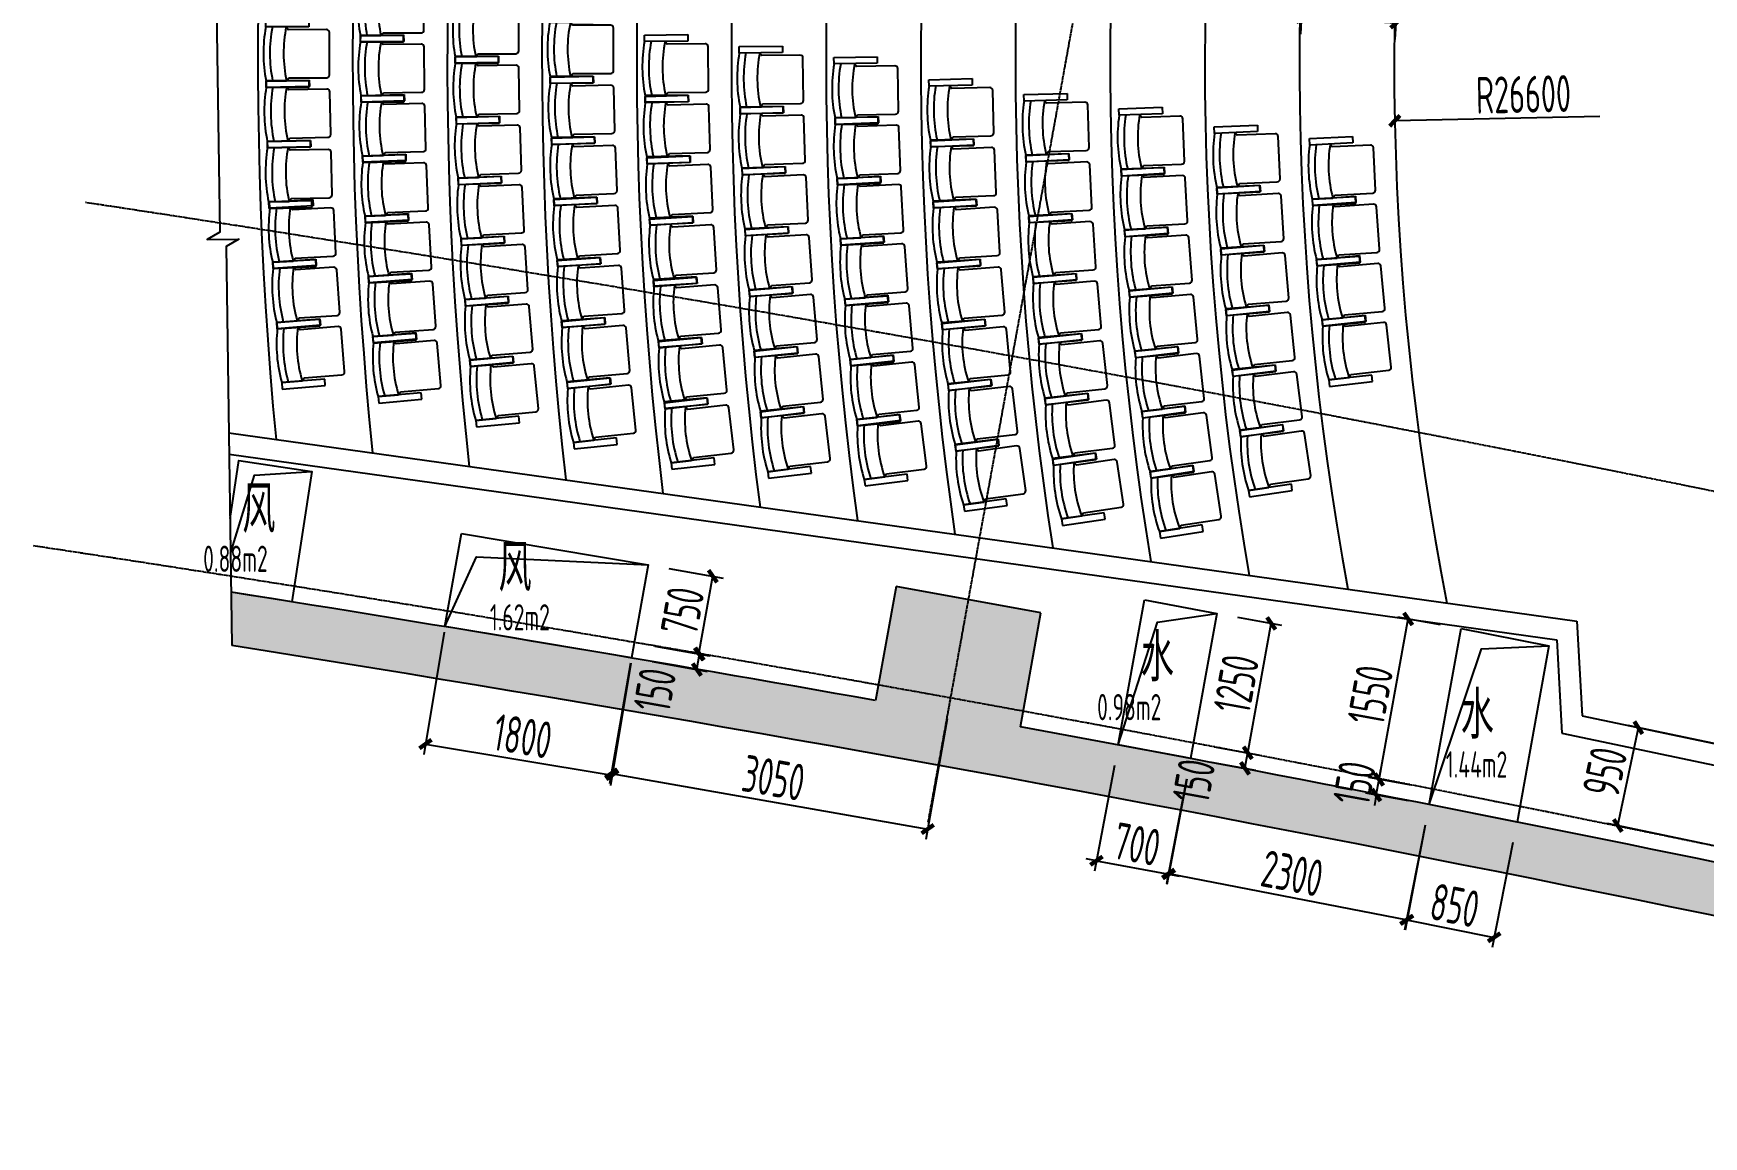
# Model space of a CAD drawing. Header units: millimetres. Extents: x 11639278 to 23698211, y -13072636 to -5537337.
# Drawn here: x 11764861 to 11780736, y -6335679 to -6325195 of the extents above; entities that cross this region are included whole.
import ezdxf
from ezdxf.enums import TextEntityAlignment as Align

# ---------------------------------------------------------------- set-up
doc = ezdxf.new("R2010")
doc.units = ezdxf.units.MM
doc.header["$LTSCALE"] = 10
doc.linetypes.add('A2-RI-F1$0$CENTER', pattern=[2, 1.25, -0.25, 0.25, -0.25])
doc.linetypes.add('A2-RI-F1$0$DOTE', pattern=[2.4200000000000004, 2, -0.2, 0.02, -0.2])
for name, color, linetype in [('A2-RB-F1$0$A-DIMS-100', 1, 'Continuous'), ('A2-RI-F1$0$123', 251, 'Continuous'), ('A2-RI-F1$0$A-GRID', 1, 'A2-RI-F1$0$CENTER'), ('A2-RI-F1$0$A-HATH-GRAY', 8, 'Continuous'), ('A2-RI-F1$0$A-HOLE', 2, 'Continuous'), ('A2-RI-F1$0$A-STRS', 50, 'Continuous'), ('A2-RI-F1$0$A-SYMB-AREA', 4, 'Continuous'), ('A2-RI-F1$0$A-SYMB-NAME', 4, 'Continuous'), ('A2-RI-F1$0$A-SYMB-VOID', 35, 'Continuous'), ('A2-RI-F1$0$A-WALL', 7, 'Continuous'), ('A2-RI-F1$0$an-flor-strs-trds', 1, 'Continuous')]:
    doc.layers.add(name, color=color, linetype=linetype)
doc.styles.add('A2-RB-F1$0$XD2008', font='hzs.shx', dxfattribs={"width": 0.7, "bigfont": 'hztxt.shx'})
doc.styles.add('A2-RI-F1$0$ECADI', font='hzs.shx', dxfattribs={"width": 0.7, "bigfont": 'hztxt.shx'})
doc.dimstyles.new('A2-RB-F1$0$XD100', dxfattribs={"dimscale": 100, "dimtxt": 3.5, "dimasz": 1.5, "dimexe": 1, "dimexo": 2, "dimgap": 0.5, "dimtad": 1, "dimdec": 0, "dimdsep": 46, "dimtxsty": 'A2-RB-F1$0$XD2008', "dimcen": 2.5, "dimclrt": 4, "dimaunit": 1, "dimadec": 0, "dimazin": 0, "dimtfac": 1, "dimtdec": 0, "dimtix": 1, "dimtmove": 1, "dimatfit": 3, "dimfxl": 0, "dimtolj": 1, "dimtzin": 0, "dimarcsym": 0})
doc.dimstyles.new('A2-RB-F1$0$XD100$0', dxfattribs={"dimscale": 100, "dimtxt": 3.5, "dimasz": 1, "dimexe": 1, "dimexo": 2, "dimgap": 0.5, "dimtad": 1, "dimdec": 0, "dimdsep": 46, "dimtxsty": 'A2-RB-F1$0$XD2008', "dimblk1": 'A2-RB-F1$0$_ArchTick', "dimblk2": 'A2-RB-F1$0$_ArchTick', "dimsah": 1, "dimcen": 2.5, "dimclrt": 4, "dimaunit": 1, "dimadec": 0, "dimazin": 0, "dimtfac": 1, "dimtdec": 0, "dimtix": 1, "dimtmove": 1, "dimatfit": 3, "dimfxl": 0, "dimtolj": 1, "dimtzin": 0, "dimarcsym": 0})

# ---------------------------------------------------------------- blocks, each defined once
blk = doc.blocks.new('A2-RI-F1$0$LEC-SEAT')
for p, q in [((-21, -0.8761491314508021), (-23.25, -0.8761491314508021)), ((-23.25, -0.8761491314508021), (-23.25, -15.8761491314508)), ((-21, -0.8761491314508021), (-21, -8.01554912024585)), ((-21, -15.8761491314508), (-21, -0.8761491314508021)), ((-2.25, -0.8761491314508021), (0, -0.8761491314508021)), ((-2.25, -15.8761491314508), (-2.25, -0.8761491314508021)), ((0, -0.8761491314508021), (0, -15.8761491314508)), ((-21.00000000001455, -8.01554912024585), (-20, -8.744507682713447)), ((-20, -8.744507682713447), (-20, -21.93965517242032)), ((-2.25, -8.01554912024585), (-3.25, -8.744507682698895)), ((-3.25, -21.93965517242032), (-3.25, -8.744507682698895)), ((-23.25, -15.8761491314508), (-21, -15.8761491314508)), ((0, -15.8761491314508), (-2.25, -15.8761491314508)), ((-19, -22.93965517242032), (-4.25, -22.93965517242032))]:
    blk.add_line(p, q)
for centre, radius, start, end in [((-11.625, -50.59541755951068), 50.5954175595173, 79.32175774559357, 100.678242254391), ((-11.625, -50.64130033686524), 48.39130033686291, 78.82927160819938, 101.1707283917877), ((-11.625, -50.78023831768951), 43.78023831768208, 77.63505639583515, 102.3649436041496), ((-19, -21.93965517242032), 1, 180, 270), ((-4.25, -21.93965517242032), 1, 269.999999999999, 359.9999999999994)]:
    blk.add_arc(centre, radius, start, end)
blk = doc.blocks.new('A2-RI-F1$0$5erhfh')
at = {"layer": 'A2-RI-F1$0$A-SYMB-AREA', "style": 'A2-RI-F1$0$ECADI', "width": 0.7}
blk.add_attdef('340M2', text='', height=2.5, dxfattribs=at).set_placement((0, 1.25), align=Align.MIDDLE_LEFT)
at = {"layer": 'A2-RI-F1$0$A-SYMB-NAME', "style": 'A2-RI-F1$0$ECADI', "width": 0.7}
blk.add_attdef('CHINESENAME', (-12.29193252821193, 3.0875), '', height=4.5, dxfattribs=at)
blk = doc.blocks.new('A2-RI-F1')
at = {"layer": 'A2-RI-F1$0$A-HATH-GRAY', "ltscale": 3}
h = blk.add_hatch(color=256, dxfattribs=at)
h.paths.add_polyline_path([(11790116.08440735, -6326355.420583756), (11789336.48704571, -6326175.721999056), (11789104.02789268, -6327140.176331323), (11789881.7562484, -6327327.629271274)], flags=17)
h.paths.add_polyline_path([(11784982.07750059, -6317845.927547015), (11785569.17010833, -6317969.710703944), (11785692.95326526, -6317382.618096206), (11785105.86065752, -6317258.834939277)])
h.paths.add_polyline_path([(11783331.63540817, -6325673.828983516), (11783918.72801591, -6325797.612140444), (11784042.51117283, -6325210.519532707), (11783455.4185651, -6325086.736375777)], flags=17)
h.paths.add_polyline_path([(11787538.95659537, -6310566.061386202), (11786168.76169603, -6310278.714510296), (11785797.41200836, -6312039.993362097), (11787167.60690771, -6312327.340238004)])
h.paths.add_polyline_path([(11778410.62245153, -6308757.447392059), (11777032.7416437, -6308509.562804598), (11776712.11847465, -6310280.778366802), (11778089.99928248, -6310528.662954263)])
h.paths.add_polyline_path([(11790242.3600651, -6324537.328204209), (11791465.11188933, -6319482.900487989), (11790976.76614521, -6319370.335921482), (11791211.09430416, -6318398.12723396), (11791992.60684113, -6318578.287661324), (11790534.71163159, -6324604.715762605)])
edge = h.paths.add_edge_path()
edge.add_arc((11715428.67205148, -6654719.330084357), 328247.9795160223, 79.92266014707627, 81.00674811684888, ccw=False)
edge.add_line((11772864.63270262, -6331535.409567832), (11773061.22478829, -6330451.810558354))
edge.add_line((11773061.22478829, -6330451.810558354), (11774438.40910733, -6330701.106125399))
edge.add_line((11774438.40910733, -6330701.106125399), (11774242.24376963, -6331784.782944146))
edge.add_arc((11720000.66023522, -6627501.219028139), 300649.8959829168, 78.2274827493768, 79.60609913589502, ccw=False)
edge.add_line((11781341.20636825, -6333175.383677858), (11781568.29230941, -6332098.352867032))
edge.add_line((11781568.29230941, -6332098.352867032), (11782938.28711665, -6332386.645067665))
edge.add_line((11782938.28711665, -6332386.645067665), (11782711.08888637, -6333464.210995262))
edge.add_arc((11720000.66025055, -6627501.218953365), 300649.8959065875, 77.05850786861481, 77.96068022842718, ccw=False)
edge.add_line((11787332.99463505, -6334488.050896065), (11787450.15923036, -6334001.944412149))
edge.add_line((11787450.15923036, -6334001.944412149), (11788229.75659201, -6334181.64299685))
edge.add_line((11788229.75659201, -6334181.64299685), (11788112.58213476, -6334667.770404884))
edge.add_line((11788112.58213476, -6334667.770404884), (11791758.17982042, -6335546.492573418))
edge.add_line((11791758.17982042, -6335546.492573418), (11791875.34972358, -6335060.364067676))
edge.add_line((11791875.34972358, -6335060.364067676), (11792167.69873419, -6335127.751036939))
edge.add_line((11792167.69873419, -6335127.751036939), (11793115.12148292, -6331196.970241321))
edge.add_line((11793115.12148292, -6331196.970241321), (11789518.12823036, -6330329.998559081))
edge.add_line((11789518.12823036, -6330329.998559081), (11789588.42323071, -6330038.350461305))
edge.add_line((11789588.42323071, -6330038.350461305), (11792893.76428709, -6330835.029860979))
edge.add_line((11792893.76428709, -6330835.029860979), (11793527.30042168, -6328206.553466046))
edge.add_line((11793527.30042168, -6328206.553466046), (11790221.95518572, -6327409.877326669))
edge.add_line((11790221.95518572, -6327409.877326669), (11790291.81084261, -6327117.872597164))
edge.add_line((11790291.81084261, -6327117.872597164), (11793598.84220926, -6327909.006524483))
edge.add_line((11793598.84220926, -6327909.006524483), (11793761.62991507, -6327234.339242093))
edge.add_line((11793761.62991507, -6327234.339242093), (11794248.8782661, -6327346.650857532))
edge.add_line((11794248.8782661, -6327346.650857532), (11795889.11156035, -6320541.454822238))
edge.add_line((11795889.11156035, -6320541.454822238), (11795401.86320933, -6320429.143206801))
edge.add_line((11795401.86320933, -6320429.143206801), (11795636.30384598, -6319456.961643168))
edge.add_line((11795636.30384598, -6319456.961643168), (11796415.78872992, -6319636.63310398))
edge.add_line((11796415.78872992, -6319636.63310398), (11794305.0862716, -6328393.767867261))
edge.add_line((11794305.0862716, -6328393.767867261), (11793818.89614066, -6328277.065346335))
edge.add_line((11793818.89614066, -6328277.065346335), (11793208.84808423, -6330808.106095122))
edge.add_line((11793208.84808423, -6330808.106095122), (11793694.92826932, -6330925.264351713))
edge.add_line((11793694.92826932, -6330925.264351713), (11792418.74809936, -6336220.03325031))
edge.add_arc((11720132.33392726, -6626770.158887025), 299407.249714115, 76.02894159591493, 81.04323988807005)
edge.add_line((11766746.75925568, -6331013.846135003), (11766739.78624526, -6330506.692948949))
h = blk.add_hatch(color=256, dxfattribs=at)
h.paths.add_polyline_path([(11789588.42323071, -6330038.350461306), (11788859.30298631, -6329862.612960435), (11788742.12812596, -6330348.762033193), (11789130.99227691, -6330442.488614823), (11789177.87216318, -6330247.987736622), (11789518.12823036, -6330329.998559063)], flags=17)
h.paths.add_polyline_path([(11788859.30298632, -6329862.612960435), (11788762.0962433, -6329839.183532687), (11788644.92137779, -6330325.332626819), (11788742.12812596, -6330348.762033195)], flags=17)
h.paths.add_polyline_path([(11790292.30745917, -6327117.991401661), (11789951.91185505, -6327036.559301008), (11789881.75624841, -6327327.629271275), (11790222.01240403, -6327409.639932502)], flags=17)
h.paths.add_polyline_path([(11796415.78872645, -6319636.633118346), (11795636.30384252, -6319456.961657535), (11795401.86320586, -6320429.143221168), (11795889.11155689, -6320541.454836603), (11794248.87826264, -6327346.650871899), (11793761.6299116, -6327234.339256461), (11793598.8422058, -6327909.006538849), (11790291.81083914, -6327117.872611531), (11790221.95518226, -6327409.877341036), (11793527.30041822, -6328206.553480412), (11792893.76428362, -6330835.029875345), (11789588.42322724, -6330038.350475671), (11789518.12822689, -6330329.998573448), (11793115.12147946, -6331196.970255687), (11792167.69873073, -6335127.751051307), (11791875.34972011, -6335060.364082042), (11791758.17981695, -6335546.492587783), (11788112.58213129, -6334667.770419251), (11788229.75658854, -6334181.643011217), (11787450.1592269, -6334001.944426516), (11787332.99463159, -6334488.050910432, 0.003936489857834131), (11782711.08888291, -6333464.211009629), (11782938.28711318, -6332386.645082031), (11781568.29230594, -6332098.3528814), (11781341.20636478, -6333175.383692225, 0.006015421321692908), (11774242.24376616, -6331784.782958512), (11774438.40910387, -6330701.106139766), (11773061.22478482, -6330451.810572721), (11772864.63269915, -6331535.409582199, 0.004730261393427153), (11766739.78472158, -6330506.582396614), (11766746.75925222, -6331013.84614937, -0.02188249548002499), (11792418.74809589, -6336220.033264677), (11793694.92826585, -6330925.264366079), (11793208.84808077, -6330808.106109488), (11793818.89613719, -6328277.065360703), (11794305.08626814, -6328393.767881627)])
at = {"layer": 'A2-RI-F1$0$A-GRID', "linetype": 'A2-RI-F1$0$DOTE'}
blk.add_line((11773366.55313329, -6332692.502865438), (11778097.40129376, -6306557.922794865), dxfattribs=at)
for radius, end in [(308699.9999999902, 81.42203901783473), (304099.9999999902, 81.42260052784437), (300799.9999999902, 81.42301392968967)]:
    blk.add_arc((11720000.63904913, -6627501.320939044), radius, 75.58928457788856, end, dxfattribs=at)
at = {"layer": 'A2-RI-F1$0$A-HOLE'}
blk.add_lwpolyline([(11766730.15771242, -6329806.401279482), (11766813.54355177, -6329252.830827313), (11767506.69946217, -6329357.847439184), (11767318.76834054, -6330598.275647454), (11766739.78624526, -6330506.692948949)], dxfattribs=at)
for points in [[(11768931.20093854, -6329947.64165381), (11770703.74232823, -6330244.539123127), (11770546.30297128, -6331130.675426221), (11768770.87208096, -6330833.344856221)], [(11775421.92003172, -6330579.302081596), (11776109.76780675, -6330708.515537489), (11775860.38681966, -6332086.168582802), (11775172.40895677, -6331956.908933037)], [(11778432.19051282, -6330851.228300428), (11779266.05231396, -6331016.693244141), (11778963.19120111, -6332689.786046013), (11778129.34379492, -6332524.241580413)]]:
    blk.add_lwpolyline(points, close=True, dxfattribs=at)
at = {"layer": 'A2-RI-F1$0$A-STRS'}
for radius, start, end in [(37399.99999999999, 154.6140752728527, 185.4986605495636), (36499.99999999999, 154.2819379971091, 185.8369615013117), (35599.99999999999, 153.9325063252658, 186.1928968732331), (34699.99999999999, 153.564378142525, 186.567898641661), (33799.99999999999, 153.1759935900987, 186.9635601461279), (32899.99999999999, 152.7656120180911, 187.3816596928921), (32000, 152.33128482189, 187.824188623009), (31100, 151.8708228018859, 188.2933847512093), (30200, 151.3817574288736, 188.791772160322), (29300, 150.8612938650254, 189.3222096484175), (28400, 150.3062541861148, 189.8879486905606), (27500, 149.7130085468426, 190.4927049835678), (26600, 149.0773897138551, 191.1407461642933)]:
    blk.add_arc((11804395.38643853, -6325469.483379744), radius, start, end, dxfattribs=at)
at = {"layer": 'A2-RI-F1$0$A-SYMB-VOID', "ltscale": 500}
for points in [[(11766734.71683455, -6330137.990245137), (11766962.55394996, -6329393.328595607), (11767506.69946217, -6329357.847439184)], [(11768770.87208096, -6330833.344856221), (11769071.94616486, -6330168.765990551), (11770703.74232823, -6330244.539123127)], [(11775172.40895677, -6331956.908933037), (11775546.93880148, -6330791.202209941), (11776109.76780675, -6330708.515537489)], [(11778129.33543338, -6332524.287772023), (11778626.0056902, -6331043.257277574), (11779266.05231396, -6331016.693244141)]]:
    blk.add_lwpolyline(points, dxfattribs=at)
at = {"layer": 'A2-RI-F1$0$A-WALL'}
for p, q in [((11766718.94012884, -6328990.536551324), (11779531.12074002, -6330781.711302794)), ((11766721.72208252, -6329192.870491278), (11779340.62123258, -6330957.024013219)), ((11779531.12074002, -6330781.711302794), (11779581.41878821, -6331680.24899045)), ((11779340.62123258, -6330957.024013219), (11779390.29506142, -6331844.410480652)), ((11779581.41878821, -6331680.24899045), (11785099.60971498, -6332841.45879751)), ((11779390.29506142, -6331844.410480652), (11781527.03060096, -6332294.05028046))]:
    blk.add_line(p, q, dxfattribs=at)
at = {"layer": 'A2-RI-F1$0$A-WALL', "ltscale": 3}
for p, q in [((11773060.79848987, -6330451.733217112), (11772864.63270262, -6331535.409567822)), ((11774438.31091302, -6330701.648580569), (11773060.79848987, -6330451.733217112)), ((11774242.24376963, -6331784.782944146), (11774438.31091302, -6330701.648580569))]:
    blk.add_line(p, q, dxfattribs=at)
at = {"layer": 'A2-RI-F1$0$A-WALL'}
for radius, start, end in [(300649.8959153843, 79.87290165702987, 81.05650660689392), (300149.8959153843, 76.89425362662574, 81.04013791112041), (300649.8959153843, 78.22748274930565, 79.60609913613388)]:
    blk.add_arc((11720000.66024863, -6627501.21896195), radius, start, end, dxfattribs=at)
at = {"layer": 'A2-RI-F1$0$an-flor-strs-trds'}
blk.add_lwpolyline([(11766569.51987802, -6322858.698027763), (11766632.5620593, -6327084.235721012), (11766513.60893857, -6327155.300164083), (11766813.5755562, -6327150.824863831), (11766694.62243547, -6327221.889306906), (11766746.75925568, -6331013.846135003)], dxfattribs=at)
ref = blk.add_blockref('A2-RI-F1$0$5erhfh', (11767879.93126653, -6330251.810924187), dxfattribs=dict(xscale=100, yscale=100, zscale=100))
ref.add_attrib('340M2', '0.88m2', (11766475.02581567, -6330313.211253777), dxfattribs={"layer": 'A2-RI-F1$0$A-SYMB-AREA', "height": 250, "style": 'A2-RI-F1$0$ECADI', "width": 0.7})
ref.add_attrib('CHINESENAME', '风', (11766847.20222525, -6329943.060924068), dxfattribs={"layer": 'A2-RI-F1$0$A-SYMB-NAME', "height": 450, "style": 'A2-RI-F1$0$ECADI', "width": 0.7})
ref = blk.add_blockref('A2-RI-F1$0$5erhfh', (11770314.59447858, -6330808.097242681), dxfattribs=dict(xscale=100, yscale=100, zscale=100))
ref.add_attrib('340M2', '1.62m2', (11769200.04526017, -6330869.497572271), dxfattribs={"layer": 'A2-RI-F1$0$A-SYMB-AREA', "height": 250, "style": 'A2-RI-F1$0$ECADI', "width": 0.7})
ref.add_attrib('CHINESENAME', '风', (11769281.8654373, -6330499.347242562), dxfattribs={"layer": 'A2-RI-F1$0$A-SYMB-NAME', "height": 450, "style": 'A2-RI-F1$0$ECADI', "width": 0.7})
ref = blk.add_blockref('A2-RI-F1$0$5erhfh', (11776616.3667715, -6331661.584842366), dxfattribs=dict(xscale=100, yscale=100, zscale=100))
ref.add_attrib('340M2', '0.98m2', (11774971.70588251, -6331722.985171956), dxfattribs={"layer": 'A2-RI-F1$0$A-SYMB-AREA', "height": 250, "style": 'A2-RI-F1$0$ECADI', "width": 0.7})
ref.add_attrib('CHINESENAME', '水', (11775387.1735187, -6331352.834842247), dxfattribs={"layer": 'A2-RI-F1$0$A-SYMB-NAME', "height": 450, "style": 'A2-RI-F1$0$ECADI', "width": 0.7})
ref = blk.add_blockref('A2-RI-F1$0$5erhfh', (11779572.77202298, -6332206.640000264), dxfattribs=dict(xscale=100, yscale=100, zscale=100))
ref.add_attrib('340M2', '1.44m2', (11778285.89335477, -6332268.040329854), dxfattribs={"layer": 'A2-RI-F1$0$A-SYMB-AREA', "height": 250, "style": 'A2-RI-F1$0$ECADI', "width": 0.7})
ref.add_attrib('CHINESENAME', '水', (11778427.81528022, -6331897.890000145), dxfattribs={"layer": 'A2-RI-F1$0$A-SYMB-NAME', "height": 450, "style": 'A2-RI-F1$0$ECADI', "width": 0.7})
at = {"layer": 'A2-RI-F1$0$123', "linetype": 'Continuous'}
for p, xscale, yscale, zscale, rotation in [((11767948.98370614, -6324640.131382557), 27.37254901964785, 27.37254901964785, 27.37254901964785, 89.622217507049), ((11768846.79276958, -6324840.298769664), 27.37254901957555, 27.37254901957555, 27.37254901957555, 89.93721750506384), ((11767045.66663949, -6325073.016929109), 27.37254901920978, 27.37254901920978, 27.37254901920978, 90.29221750765845), ((11769745.67241727, -6325030.579218136), 27.37254901972424, 27.37254901972424, 27.37254901972424, 90.25221750808404), ((11767945.65121995, -6325213.470027441), 27.37254901924089, 27.37254901924089, 27.37254901924089, 90.52221750727558), ((11770645.54107448, -6325210.967156075), 27.37254902002778, 27.37254902002778, 27.37254902002778, 90.56721750832742), ((11771545.92796442, -6325321.164614404), 27.37254901934281, 27.37254901934281, 27.37254901934281, 90.77721750659795), ((11768846.63492524, -6325418.150599647), 27.37254901963875, 27.37254901963875, 27.37254901963875, 90.86721750635712), ((11772446.65648507, -6325424.763058238), 27.3725490193126, 27.3725490193126, 27.3725490193126, 90.98721750812977), ((11767049.06528984, -6325647.436743062), 27.37254901937475, 27.37254901937475, 27.37254901937475, 91.17221750628609), ((11769748.7275021, -6325611.984145693), 27.37254901970907, 27.37254901970907, 27.37254901970907, 91.21221750653149), ((11773349.30232169, -6325635.741547428), 27.3725490198105, 27.3725490198105, 27.3725490198105, 91.40721750870645), ((11767951.3247569, -6325786.790285377), 27.37254901952662, 27.37254901952662, 27.37254901952662, 91.42221750557599), ((11770651.83099389, -6325794.964929312), 27.37254901997797, 27.37254901997797, 27.37254901997797, 91.55721750682123), ((11774252.0512715, -6325778.170300502), 27.37254902002972, 27.37254902002972, 27.37254902002972, 91.7222175064395), ((11771554.25148683, -6325901.070729038), 27.37254901944363, 27.37254901944363, 27.37254901944363, 91.78721750628345), ((11775155.46663931, -6325913.244861037), 27.37254901971781, 27.37254901971781, 27.37254901971781, 92.04221750568965), ((11768855.85612767, -6325995.928871788), 27.37254901992109, 27.37254901992109, 27.37254901992109, 91.7972175049115), ((11772456.96478003, -6325999.942499505), 27.37254901991489, 27.37254901991489, 27.37254901991489, 92.0172175075902), ((11776060.95101281, -6326085.31541338), 27.37254901929963, 27.37254901929963, 27.37254901929963, 92.4572175084796), ((11767061.39687446, -6326222.115475599), 27.37254901937475, 27.37254901937475, 27.37254901937475, 91.17221750628609), ((11769761.52323538, -6326193.25627864), 27.37254901986416, 27.37254901986416, 27.37254901986416, 92.17221750719415), ((11773364.001901, -6326216.360901978), 27.37254901991136, 27.37254901991136, 27.37254901991136, 92.47721750502522), ((11776965.45680345, -6326196.350019664), 27.37254901943757, 27.37254901943757, 27.37254901943757, 92.77221750840032), ((11767966.00291714, -6326359.950698171), 27.3725490198708, 27.3725490198708, 27.3725490198708, 92.3222175087021), ((11770668.21022941, -6326378.766850239), 27.37254901984511, 27.37254901984511, 27.37254901984511, 92.54721750708076), ((11774269.88714514, -6326357.707513621), 27.3725490199842, 27.3725490199842, 27.3725490199842, 92.82221750549832), ((11768874.45394748, -6326573.481365878), 27.37254901944768, 27.37254901944768, 27.37254901944768, 92.72721750574918), ((11771572.7956704, -6326480.740027919), 27.37254901923384, 27.37254901923384, 27.37254901923384, 92.79721750594997), ((11772477.61079075, -6326574.843702184), 27.37254901917426, 27.37254901917426, 27.37254901917426, 93.04721750748844), ((11775176.43289428, -6326490.739840876), 27.37254901972367, 27.37254901972367, 27.37254901972367, 93.17221750484745), ((11769784.05602497, -6326774.232437123), 27.37254901973971, 27.37254901973971, 27.37254901973971, 93.13221750525304), ((11773389.54136664, -6326796.60451306), 27.37254901988639, 27.37254901988639, 27.37254901988639, 93.54721750485302), ((11776086.192843, -6326664.719481576), 27.37254901969203, 27.37254901969203, 27.37254901969203, 93.62721750772609), ((11776993.628373, -6326771.636376273), 27.37254901944564, 27.37254901944564, 27.37254901944564, 93.97221750555488), ((11767082.32482972, -6326795.781055557), 27.3725490191844, 27.3725490191844, 27.3725490191844, 92.93221750535321), ((11767989.68207904, -6326932.809847064), 27.37254901966107, 27.37254901966107, 27.37254901966107, 93.22221750708471), ((11774298.84536412, -6326936.7955219), 27.37254901981583, 27.37254901981583, 27.37254901981583, 93.92221750607578), ((11770694.67389104, -6326962.198625896), 27.37254901926097, 27.37254901926097, 27.37254901926097, 93.53721750488577), ((11771601.55475285, -6327059.992389146), 27.3725490198286, 27.3725490198286, 27.3725490198286, 93.80721750848433), ((11775208.78381681, -6327067.709037108), 27.37254901947314, 27.37254901947314, 27.37254901947314, 94.3022175055267), ((11768902.42348492, -6327150.655921198), 27.37254901992411, 27.37254901992411, 27.37254901992411, 93.65721750590599), ((11772508.58784528, -6327149.280881248), 27.3725490193155, 27.3725490193155, 27.3725490193155, 94.07721750698444), ((11776123.26022346, -6327243.487339651), 27.37254901941783, 27.37254901941783, 27.37254901941783, 94.79721750568116), ((11767112.17787362, -6327369.434669904), 27.37254901962181, 27.37254901962181, 27.37254901962181, 93.81221750607115), ((11769816.31954527, -6327354.749524372), 27.37254901951046, 27.37254901951046, 27.37254901951046, 94.09221750797101), ((11773425.91181182, -6327376.270022837), 27.3725490200888, 27.3725490200888, 27.3725490200888, 94.61721750842328), ((11777033.84165248, -6327346.206582237), 27.37254901940503, 27.37254901940503, 27.37254901940503, 95.17221750744869), ((11768022.35640012, -6327505.226387642), 27.37254901961126, 27.37254901961126, 27.37254901961126, 94.12221750566242), ((11770731.21407811, -6327545.086073831), 27.37254901992413, 27.37254901992413, 27.37254901992413, 94.52721750661297), ((11774338.91525513, -6327515.220887534), 27.3725490201225, 27.3725490201225, 27.3725490201225, 95.02221750823414), ((11768939.7573712, -6327727.300476592), 27.37254901972427, 27.37254901972427, 27.37254901972427, 94.58721750847108), ((11771640.51979782, -6327638.647820368), 27.37254901980876, 27.37254901980876, 27.37254901980876, 94.8172175082871), ((11772549.88593306, -6327723.068401631), 27.3725490197836, 27.3725490197836, 27.3725490197836, 95.10721750705356), ((11775252.50682391, -6327643.928035613), 27.37254901966886, 27.37254901966886, 27.37254901966886, 95.43221750836008), ((11776172.13769799, -6327821.377655122), 27.37254901923712, 27.37254901923712, 27.37254901923712, 95.96721750749997), ((11777086.07900303, -6327919.808612075), 27.37254901971275, 27.37254901971275, 27.37254901971275, 96.37221750785758), ((11767150.8377371, -6327942.562132552), 27.37254901942684, 27.37254901942684, 27.37254901942684, 94.69221750656368), ((11768064.0178185, -6328077.059084676), 27.3725490201225, 27.3725490201225, 27.3725490201225, 95.02221750823414), ((11769858.30473898, -6327934.644572496), 27.37254901998541, 27.37254901998541, 27.37254901998541, 95.05221750574802), ((11773473.10055248, -6327955.15527508), 27.372549019653, 27.372549019653, 27.372549019653, 95.68721750605305), ((11774390.08204938, -6328092.770416964), 27.37254901992938, 27.37254901992938, 27.37254901992938, 96.12221750619801), ((11770777.81988162, -6328127.255174104), 27.37254901984385, 27.37254901984385, 27.37254901984385, 95.51721750815727), ((11771689.67869759, -6328216.526514716), 27.37254901922574, 27.37254901922574, 27.37254901922574, 95.82721750661588), ((11775307.58490938, -6328219.172714068), 27.37254901983606, 27.37254901983606, 27.37254901983606, 96.56221750717378), ((11768986.44577041, -6328303.263110546), 27.37254901984385, 27.37254901984385, 27.37254901984385, 95.51721750815727), ((11772601.49170821, -6328296.020838201), 27.37254901947253, 27.37254901947253, 27.37254901947253, 96.13721750842417), ((11776232.80488583, -6328398.149461431), 27.37254901921301, 27.37254901921301, 27.37254901921301, 97.13721750789848), ((11769909.99981964, -6328513.754788231), 27.37254901939847, 27.37254901939847, 27.37254901939847, 96.0122175064501), ((11773531.0911317, -6328533.05838567), 27.37254901936389, 27.37254901936389, 27.37254901936389, 96.7572175078271), ((11770834.47738749, -6328708.53212123), 27.37254901935872, 27.37254901935872, 27.37254901935872, 96.50721750752493), ((11774452.32688805, -6328669.231239431), 27.37254901937323, 27.37254901937323, 27.37254901937323, 97.22221750671784), ((11771749.01617693, -6328793.448906686), 27.37254901945678, 27.37254901945678, 27.37254901945678, 96.83721750770306), ((11772663.38849381, -6328867.953035694), 27.37254901952343, 27.37254901952343, 27.37254901952343, 97.167217505051), ((11775373.99665039, -6328793.219329111), 27.37254901948649, 27.37254901948649, 27.37254901948649, 97.69221750578639), ((11776305.2364902, -6328973.562258404), 27.37254902002386, 27.37254902002386, 27.37254902002386, 98.307217506756), ((11773599.86332551, -6329109.777813006), 27.37254901926188, 27.37254901926188, 27.37254901926188, 97.82721750778991), ((11774525.62682917, -6329244.39088545), 27.37254901929304, 27.37254901929304, 27.37254901929304, 98.32221750883882), ((11775451.71621589, -6329365.844603375), 27.37254901983325, 27.37254901983325, 27.37254901983325, 98.82221750729148)]:
    blk.add_blockref('A2-RI-F1$0$LEC-SEAT', p, dxfattribs=dict(at, xscale=xscale, yscale=yscale, zscale=zscale, rotation=rotation))
blk = doc.blocks.new('A2-RB-F1$0$_ArchTick')
at = {"color": 0, "linetype": 'ByBlock', "const_width": 0.4}
blk.add_lwpolyline([(-0.5, -0.5), (0.5, 0.5)], dxfattribs=at)
blk = doc.blocks.new('*D1114')
at = {"layer": 'A2-RB-F1$0$A-DIMS-100', "color": 0, "lineweight": -2, "transparency": 16777216}
for p, q in [((11776007.36865794, -6325069.357892332), (11776021.91058998, -6324811.814856395)), ((11776016.27316087, -6324911.655826909), (11776914.84189549, -6324962.392688894)), ((11776905.93739256, -6325120.094754317), (11776920.4793246, -6324862.55171838))]:
    blk.add_line(p, q, dxfattribs=at)
at = {"layer": 'Defpoints', "color": 0, "transparency": 16777216}
for p in [(11776914.84189549, -6324962.392688894), (11775996.09379972, -6325269.039833358), (11776894.66253434, -6325319.776695344)]:
    blk.add_point(p, dxfattribs=at)
at = {"layer": 'A2-RB-F1$0$A-DIMS-100', "color": 0, "lineweight": -2, "transparency": 16777216, "xscale": 100, "yscale": 100, "zscale": 100}
for p, rotation in [((11776016.27316087, -6324911.655826909), 176.7682777350981), ((11776914.84189549, -6324962.392688894), 356.7682777350981)]:
    blk.add_blockref('A2-RB-F1$0$_ArchTick', p, dxfattribs=dict(at, rotation=rotation))
at = {"layer": 'A2-RB-F1$0$A-DIMS-100', "color": 4, "transparency": 16777216, "insert": (11776478.24174368, -6324712.382074246), "char_height": 350, "attachment_point": 5, "rotation": 356.76827773509814, "style": 'A2-RB-F1$0$XD2008'}
blk.add_mtext('\\A1;900', dxfattribs=at)
blk = doc.blocks.new('*D1115')
at = {"layer": 'A2-RB-F1$0$A-DIMS-100', "color": 0, "lineweight": -2, "transparency": 16777216}
for p, q in [((11776906.7424554, -6325202.990368854), (11776921.28438743, -6324945.447332961)), ((11777805.31119002, -6325253.727230839), (11777819.85312205, -6324996.184194946)), ((11776915.64695832, -6325045.288303473), (11777814.21569294, -6325096.025165458))]:
    blk.add_line(p, q, dxfattribs=at)
at = {"layer": 'Defpoints', "color": 0, "transparency": 16777216}
for p in [(11777814.21569294, -6325096.025165458), (11776895.46759718, -6325402.67230988), (11777794.0363318, -6325453.409171865)]:
    blk.add_point(p, dxfattribs=at)
at = {"layer": 'A2-RB-F1$0$A-DIMS-100', "color": 0, "lineweight": -2, "transparency": 16777216, "xscale": 100, "yscale": 100, "zscale": 100}
for p, rotation in [((11776915.64695832, -6325045.288303473), 176.7682777350981), ((11777814.21569294, -6325096.025165458), 356.7682777350981)]:
    blk.add_blockref('A2-RB-F1$0$_ArchTick', p, dxfattribs=dict(at, rotation=rotation))
at = {"layer": 'A2-RB-F1$0$A-DIMS-100', "color": 4, "transparency": 16777216, "insert": (11777377.61554113, -6324846.014550812), "char_height": 350, "attachment_point": 5, "rotation": 356.76827773509814, "style": 'A2-RB-F1$0$XD2008'}
blk.add_mtext('\\A1;900', dxfattribs=at)
blk = doc.blocks.new('*D1347')
at = {"layer": 'A2-RB-F1$0$A-DIMS-100', "color": 0, "lineweight": -2, "transparency": 16777216}
blk.add_line((11779749.17588105, -6325984.703788572), (11777801.19669276, -6326025.42561197), dxfattribs=at)
at = {"layer": 'Defpoints', "color": 0, "transparency": 16777216}
for p in [(11804395.38643853, -6325469.483379756), (11777801.19669276, -6326025.42561197)]:
    blk.add_point(p, dxfattribs=at)
at = {"layer": 'A2-RB-F1$0$A-DIMS-100', "color": 0, "lineweight": -2, "transparency": 16777216, "xscale": 100, "yscale": 100, "zscale": 100, "rotation": 181.1975737968241}
blk.add_blockref('A2-RB-F1$0$_ArchTick', (11777801.19669276, -6326025.42561197), dxfattribs=at)
at = {"layer": 'A2-RB-F1$0$A-DIMS-100', "color": 4, "transparency": 16777216, "insert": (11779023.7974809, -6325774.818412616), "char_height": 350, "attachment_point": 5, "rotation": 1.1975737968240572, "style": 'A2-RB-F1$0$XD2008'}
blk.add_mtext('\\A1;R26600', dxfattribs=at)
blk = doc.blocks.new('*D941')
at = {"layer": 'A2-RB-F1$0$A-DIMS-100', "color": 0, "lineweight": -2, "transparency": 16777216}
for p, q in [((11778090.39988249, -6332720.463193756), (11777892.32163754, -6333718.471752795)), ((11778924.13462063, -6332885.937439632), (11778726.05637568, -6333883.945998672)), ((11777911.78925867, -6333620.384996668), (11778745.5239968, -6333785.859242545))]:
    blk.add_line(p, q, dxfattribs=at)
at = {"layer": 'Defpoints', "color": 0, "transparency": 16777216}
for p in [(11778129.33512474, -6332524.289681499), (11778963.06986288, -6332689.763927376), (11778745.5239968, -6333785.859242545)]:
    blk.add_point(p, dxfattribs=at)
at = {"layer": 'A2-RB-F1$0$A-DIMS-100', "color": 0, "lineweight": -2, "transparency": 16777216, "xscale": 100, "yscale": 100, "zscale": 100}
for p, rotation in [((11777911.78925867, -6333620.384996668), 168.7741906195527), ((11778745.5239968, -6333785.859242545), 348.7741906195527)]:
    blk.add_blockref('A2-RB-F1$0$_ArchTick', p, dxfattribs=dict(at, rotation=rotation))
at = {"layer": 'A2-RB-F1$0$A-DIMS-100', "color": 4, "transparency": 16777216, "insert": (11778372.45877527, -6333482.426918318), "char_height": 350, "attachment_point": 5, "rotation": 348.77419061955266, "style": 'A2-RB-F1$0$XD2008'}
blk.add_mtext('\\A1;850', dxfattribs=at)
blk = doc.blocks.new('*D942')
at = {"layer": 'A2-RB-F1$0$A-DIMS-100', "color": 0, "lineweight": -2, "transparency": 16777216}
for p, q in [((11776306.55310907, -6330744.230516328), (11776725.51796362, -6330820.265145279)), ((11776403.9165001, -6332032.329558964), (11776627.12515814, -6330802.408610597)), ((11776083.34445103, -6331974.151464693), (11776502.30930558, -6332050.186093645))]:
    blk.add_line(p, q, dxfattribs=at)
at = {"layer": 'Defpoints', "color": 0, "transparency": 16777216}
for p in [(11776109.76749812, -6330708.517446963), (11776627.12515814, -6330802.408610597), (11775886.55884008, -6331938.43839533)]:
    blk.add_point(p, dxfattribs=at)
at = {"layer": 'A2-RB-F1$0$A-DIMS-100', "color": 0, "lineweight": -2, "transparency": 16777216, "xscale": 100, "yscale": 100, "zscale": 100}
for p, rotation in [((11776627.12515814, -6330802.408610597), 79.71379353934257), ((11776403.9165001, -6332032.329558964), 259.7137935393426)]:
    blk.add_blockref('A2-RB-F1$0$_ArchTick', p, dxfattribs=dict(at, rotation=rotation))
at = {"layer": 'A2-RB-F1$0$A-DIMS-100', "color": 4, "transparency": 16777216, "insert": (11776294.13701681, -6331377.191881745), "char_height": 350, "attachment_point": 5, "rotation": 79.71379353934257, "style": 'A2-RB-F1$0$XD2008'}
blk.add_mtext('\\A1;1250', dxfattribs=at)
blk = doc.blocks.new('*D943')
at = {"layer": 'A2-RB-F1$0$A-DIMS-100', "color": 0, "lineweight": -2, "transparency": 16777216}
for p, q in [((11776083.36281623, -6331974.050120534), (11776502.43648164, -6332049.881597638)), ((11776056.65373337, -6332121.654699559), (11776475.72739878, -6332197.486176662)), ((11776377.3254107, -6332179.680314062), (11776404.03449356, -6332032.075735038))]:
    blk.add_line(p, q, dxfattribs=at)
at = {"layer": 'Defpoints', "color": 0, "transparency": 16777216}
for p in [(11775886.55884008, -6331938.438395334), (11775859.84975722, -6332086.042974358), (11776404.03449356, -6332032.075735038)]:
    blk.add_point(p, dxfattribs=at)
at = {"layer": 'A2-RB-F1$0$A-DIMS-100', "color": 0, "lineweight": -2, "transparency": 16777216, "xscale": 100, "yscale": 100, "zscale": 100}
for p, rotation in [((11776404.03449356, -6332032.075735038), 79.74329936416919), ((11776377.3254107, -6332179.680314062), 259.7432993641692)]:
    blk.add_blockref('A2-RB-F1$0$_ArchTick', p, dxfattribs=dict(at, rotation=rotation))
at = {"layer": 'A2-RB-F1$0$A-DIMS-100', "color": 4, "transparency": 16777216, "insert": (11775891.21750671, -6332298.068560643), "char_height": 350, "attachment_point": 5, "rotation": 79.74329936416919, "style": 'A2-RB-F1$0$XD2008'}
blk.add_mtext('\\A1;150', dxfattribs=at)
blk = doc.blocks.new('*D944')
at = {"layer": 'A2-RB-F1$0$A-DIMS-100', "color": 0, "lineweight": -2, "transparency": 16777216}
for p, q in [((11775822.46823861, -6332282.543109046), (11775630.19487873, -6333278.295826761)), ((11778091.41685232, -6332720.662298268), (11777899.14349245, -6333716.415015982)), ((11775649.15401494, -6333180.109518376), (11777918.10262866, -6333618.228707598))]:
    blk.add_line(p, q, dxfattribs=at)
at = {"layer": 'Defpoints', "color": 0, "transparency": 16777216}
for p in [(11775860.38651103, -6332086.170492277), (11778129.33512474, -6332524.289681498), (11777918.10262866, -6333618.228707598)]:
    blk.add_point(p, dxfattribs=at)
at = {"layer": 'A2-RB-F1$0$A-DIMS-100', "color": 0, "lineweight": -2, "transparency": 16777216, "xscale": 100, "yscale": 100, "zscale": 100}
for p, rotation in [((11775649.15401494, -6333180.109518376), 169.0710624744844), ((11777918.10262866, -6333618.228707598), 349.0710624744845)]:
    blk.add_blockref('A2-RB-F1$0$_ArchTick', p, dxfattribs=dict(at, rotation=rotation))
at = {"layer": 'A2-RB-F1$0$A-DIMS-100', "color": 4, "transparency": 16777216, "insert": (11776826.28637827, -6333178.249919122), "char_height": 350, "attachment_point": 5, "rotation": 349.07106247448445, "style": 'A2-RB-F1$0$XD2008'}
blk.add_mtext('\\A1;2300', dxfattribs=at)
blk = doc.blocks.new('*D947')
at = {"layer": 'A2-RB-F1$0$A-DIMS-100', "color": 0, "lineweight": -2, "transparency": 16777216}
for p, q in [((11777651.8445894, -6332285.351199139), (11777927.96952164, -6330759.956828736)), ((11778235.38858999, -6330815.605434148), (11777829.56871454, -6330742.144440857)), ((11777959.26365775, -6332340.999804551), (11777553.4437823, -6332267.53881126))]:
    blk.add_line(p, q, dxfattribs=at)
at = {"layer": 'Defpoints', "color": 0, "transparency": 16777216}
for p in [(11777927.96952164, -6330759.956828736), (11778432.19020419, -6330851.230209905), (11778156.06527195, -6332376.624580308)]:
    blk.add_point(p, dxfattribs=at)
at = {"layer": 'A2-RB-F1$0$A-DIMS-100', "color": 0, "lineweight": -2, "transparency": 16777216, "xscale": 100, "yscale": 100, "zscale": 100}
for p, rotation in [((11777927.96952164, -6330759.956828736), 79.73949991710947), ((11777651.8445894, -6332285.351199139), 259.7394999171095)]:
    blk.add_blockref('A2-RB-F1$0$_ArchTick', p, dxfattribs=dict(at, rotation=rotation))
at = {"layer": 'A2-RB-F1$0$A-DIMS-100', "color": 4, "transparency": 16777216, "insert": (11777568.50523954, -6331482.57614121), "char_height": 350, "attachment_point": 5, "rotation": 79.73949991710947, "style": 'A2-RB-F1$0$XD2008'}
blk.add_mtext('\\A1;1550', dxfattribs=at)
blk = doc.blocks.new('*D948')
at = {"layer": 'A2-RB-F1$0$A-DIMS-100', "color": 0, "lineweight": -2, "transparency": 16777216}
for p, q in [((11777959.26365774, -6332340.999804549), (11777553.4437818, -6332267.538811168)), ((11777625.1144417, -6332433.016300238), (11777651.8445889, -6332285.351199046)), ((11777651.8445889, -6332285.351199046), (11777669.65697678, -6332186.950391946)), ((11777932.53351054, -6332488.66490574), (11777526.7136346, -6332415.203912359)), ((11777625.1144417, -6332433.016300238), (11777607.30205382, -6332531.417107338))]:
    blk.add_line(p, q, dxfattribs=at)
at = {"layer": 'Defpoints', "color": 0, "transparency": 16777216}
for p in [(11777651.8445889, -6332285.351199046), (11778156.06527194, -6332376.624580306), (11778129.33512474, -6332524.289681498)]:
    blk.add_point(p, dxfattribs=at)
at = {"layer": 'A2-RB-F1$0$A-DIMS-100', "color": 0, "lineweight": -2, "transparency": 16777216, "xscale": 100, "yscale": 100, "zscale": 100}
for p, rotation in [((11777651.8445889, -6332285.351199046), 259.7394999170852), ((11777625.1144417, -6332433.016300238), 79.73949991708525)]:
    blk.add_blockref('A2-RB-F1$0$_ArchTick', p, dxfattribs=dict(at, rotation=rotation))
at = {"layer": 'A2-RB-F1$0$A-DIMS-100', "color": 4, "transparency": 16777216, "insert": (11777417.07769932, -6332319.105876915), "char_height": 350, "attachment_point": 5, "rotation": 79.73949991708521, "style": 'A2-RB-F1$0$XD2008'}
blk.add_mtext('\\A1;150', dxfattribs=at)
blk = doc.blocks.new('*D949')
at = {"layer": 'A2-RB-F1$0$A-DIMS-100', "color": 0, "lineweight": -2, "transparency": 16777216}
for p, q in [((11775135.47813349, -6332153.471614509), (11774947.14337807, -6333155.873700394)), ((11775823.45599638, -6332282.731264274), (11775635.12124096, -6333285.133350159)), ((11774965.60863539, -6333057.593314396), (11774867.32824939, -6333039.12805707)), ((11774965.60863539, -6333057.593314396), (11775653.58649828, -6333186.852964161)), ((11775653.58649828, -6333186.852964161), (11775751.86688428, -6333205.318221487))]:
    blk.add_line(p, q, dxfattribs=at)
at = {"layer": 'Defpoints', "color": 0, "transparency": 16777216}
for p in [(11775172.40864814, -6331956.910842514), (11775860.38651103, -6332086.170492278), (11775653.58649828, -6333186.852964161)]:
    blk.add_point(p, dxfattribs=at)
at = {"layer": 'A2-RB-F1$0$A-DIMS-100', "color": 0, "lineweight": -2, "transparency": 16777216, "xscale": 100, "yscale": 100, "zscale": 100}
for p, rotation in [((11774965.60863539, -6333057.593314396), 349.3591226585006), ((11775653.58649828, -6333186.852964161), 169.3591226585006)]:
    blk.add_blockref('A2-RB-F1$0$_ArchTick', p, dxfattribs=dict(at, rotation=rotation))
at = {"layer": 'A2-RB-F1$0$A-DIMS-100', "color": 4, "transparency": 16777216, "insert": (11775351.14439582, -6332901.092270784), "char_height": 350, "attachment_point": 5, "rotation": 349.3591226585006, "style": 'A2-RB-F1$0$XD2008'}
blk.add_mtext('\\A1;700', dxfattribs=at)
blk = doc.blocks.new('*D952')
at = {"layer": 'A2-RB-F1$0$A-DIMS-100', "color": 0, "lineweight": -2, "transparency": 16777216}
for p, q in [((11779920.60194917, -6332723.156030646), (11780116.27213397, -6331793.310767705)), ((11781372.10926555, -6332057.58041923), (11780018.41531621, -6331772.718458019)), ((11781176.43908075, -6332987.42568217), (11779822.74513141, -6332702.56372096))]:
    blk.add_line(p, q, dxfattribs=at)
at = {"layer": 'Defpoints', "color": 0, "transparency": 16777216}
for p in [(11780116.27213397, -6331793.310767705), (11781567.82290107, -6332098.765038602), (11781372.15271627, -6333028.610301541)]:
    blk.add_point(p, dxfattribs=at)
at = {"layer": 'A2-RB-F1$0$A-DIMS-100', "color": 0, "lineweight": -2, "transparency": 16777216, "xscale": 100, "yscale": 100, "zscale": 100}
for p, rotation in [((11780116.27213397, -6331793.310767705), 78.11645840766661), ((11779920.60194917, -6332723.156030646), 258.1164584076666)]:
    blk.add_blockref('A2-RB-F1$0$_ArchTick', p, dxfattribs=dict(at, rotation=rotation))
at = {"layer": 'A2-RB-F1$0$A-DIMS-100', "color": 4, "transparency": 16777216, "insert": (11779798.25920161, -6332211.900702385), "char_height": 350, "attachment_point": 5, "rotation": 78.11645840766661, "style": 'A2-RB-F1$0$XD2008'}
blk.add_mtext('\\A1;950', dxfattribs=at)
blk = doc.blocks.new('*D953')
at = {"layer": 'A2-RB-F1$0$A-DIMS-100', "color": 0, "lineweight": -2, "transparency": 16777216}
for p, q in [((11770769.45895804, -6331017.972668525), (11771292.40385386, -6331110.884004884)), ((11770743.21883892, -6331165.663326064), (11771266.16373474, -6331258.574662423)), ((11771167.70564661, -6331241.081667239), (11771193.94576573, -6331093.3910097))]:
    blk.add_line(p, q, dxfattribs=at)
at = {"layer": 'Defpoints', "color": 0, "transparency": 16777216}
for p in [(11770572.54278177, -6330982.986678157), (11770546.30266265, -6331130.677335696), (11771193.94576573, -6331093.3910097)]:
    blk.add_point(p, dxfattribs=at)
at = {"layer": 'A2-RB-F1$0$A-DIMS-100', "color": 0, "lineweight": -2, "transparency": 16777216, "xscale": 100, "yscale": 100, "zscale": 100}
for p, rotation in [((11771193.94576573, -6331093.3910097), 79.92541823513123), ((11771167.70564661, -6331241.081667239), 259.9254182351312)]:
    blk.add_blockref('A2-RB-F1$0$_ArchTick', p, dxfattribs=dict(at, rotation=rotation))
at = {"layer": 'A2-RB-F1$0$A-DIMS-100', "color": 4, "transparency": 16777216, "insert": (11770767.90843174, -6331434.552657102), "char_height": 350, "attachment_point": 5, "rotation": 79.92541823513123, "style": 'A2-RB-F1$0$XD2008'}
blk.add_mtext('\\A1;150', dxfattribs=at)
blk = doc.blocks.new('*D954')
at = {"layer": 'A2-RB-F1$0$A-DIMS-100', "color": 0, "lineweight": -2, "transparency": 16777216}
for p, q in [((11770900.62413213, -6330279.718209367), (11771417.37868674, -6330372.047401074)), ((11771187.02049958, -6331092.781947165), (11771318.93763048, -6330354.458812691)), ((11770768.70700123, -6331018.04134384), (11771285.46155585, -6331110.370535547))]:
    blk.add_line(p, q, dxfattribs=at)
at = {"layer": 'Defpoints', "color": 0, "transparency": 16777216}
for p in [(11770703.74201959, -6330244.541032603), (11771318.93763048, -6330354.458812691), (11770571.8248887, -6330982.864167076)]:
    blk.add_point(p, dxfattribs=at)
at = {"layer": 'A2-RB-F1$0$A-DIMS-100', "color": 0, "lineweight": -2, "transparency": 16777216, "xscale": 100, "yscale": 100, "zscale": 100}
for p, rotation in [((11771318.93763048, -6330354.458812691), 79.86978481541381), ((11771187.02049958, -6331092.781947165), 259.8697848154138)]:
    blk.add_blockref('A2-RB-F1$0$_ArchTick', p, dxfattribs=dict(at, rotation=rotation))
at = {"layer": 'A2-RB-F1$0$A-DIMS-100', "color": 4, "transparency": 16777216, "insert": (11771031.48668843, -6330684.046056069), "char_height": 350, "attachment_point": 5, "rotation": 79.86978481541381, "style": 'A2-RB-F1$0$XD2008'}
blk.add_mtext('\\A1;750', dxfattribs=at)
blk = doc.blocks.new('*D955')
at = {"layer": 'A2-RB-F1$0$A-DIMS-100', "color": 0, "lineweight": -2, "transparency": 16777216}
for p, q in [((11768764.36635441, -6330885.794724066), (11768571.65776672, -6332047.590415766)), ((11770539.8156777, -6331180.290851097), (11770347.10709001, -6332342.086542796)), ((11768588.02131875, -6331948.938329297), (11770363.47064205, -6332243.434456327))]:
    blk.add_line(p, q, dxfattribs=at)
at = {"layer": 'Defpoints', "color": 0, "transparency": 16777216}
for p in [(11768797.09345848, -6330688.490551127), (11770572.54278177, -6330982.986678158), (11770363.47064205, -6332243.434456327)]:
    blk.add_point(p, dxfattribs=at)
at = {"layer": 'A2-RB-F1$0$A-DIMS-100', "color": 0, "lineweight": -2, "transparency": 16777216, "xscale": 100, "yscale": 100, "zscale": 100}
for p, rotation in [((11768588.02131875, -6331948.938329297), 170.5820217564794), ((11770363.47064205, -6332243.434456327), 350.5820217564795)]:
    blk.add_blockref('A2-RB-F1$0$_ArchTick', p, dxfattribs=dict(at, rotation=rotation))
at = {"layer": 'A2-RB-F1$0$A-DIMS-100', "color": 4, "transparency": 16777216, "insert": (11769512.56397248, -6331874.219198256), "char_height": 350, "attachment_point": 5, "rotation": 350.5820217564795, "style": 'A2-RB-F1$0$XD2008'}
blk.add_mtext('\\A1;1800', dxfattribs=at)
blk = doc.blocks.new('*D956')
at = {"layer": 'A2-RB-F1$0$A-DIMS-100', "color": 0, "lineweight": -2, "transparency": 16777216}
for p, q in [((11770537.91747977, -6331179.966597088), (11770336.32872375, -6332326.785094812)), ((11773545.67648584, -6331708.67309916), (11773344.08772982, -6332855.491596884)), ((11770353.64137475, -6332228.295135347), (11773361.40038081, -6332757.00163742))]:
    blk.add_line(p, q, dxfattribs=at)
at = {"layer": 'Defpoints', "color": 0, "transparency": 16777216}
for p in [(11770572.54278177, -6330982.986678157), (11773580.30178783, -6331511.69318023), (11773361.40038081, -6332757.00163742)]:
    blk.add_point(p, dxfattribs=at)
at = {"layer": 'A2-RB-F1$0$A-DIMS-100', "color": 0, "lineweight": -2, "transparency": 16777216, "xscale": 100, "yscale": 100, "zscale": 100}
for p, rotation in [((11770353.64137475, -6332228.295135347), 170.0303490324275), ((11773361.40038081, -6332757.00163742), 350.0303490324275)]:
    blk.add_blockref('A2-RB-F1$0$_ArchTick', p, dxfattribs=dict(at, rotation=rotation))
at = {"layer": 'A2-RB-F1$0$A-DIMS-100', "color": 4, "transparency": 16777216, "insert": (11771896.47434253, -6332271.045977587), "char_height": 350, "attachment_point": 5, "rotation": 350.0303490324275, "style": 'A2-RB-F1$0$XD2008'}
blk.add_mtext('\\A1;3050', dxfattribs=at)
blk = doc.blocks.new('A2-RB-F1')
at = {"layer": 'A2-RB-F1$0$A-DIMS-100'}
for p1, p2, distance, picture, middle in [((11775996.09379972, -6325269.039833358), (11776894.66253434, -6325319.776695344), 357.95325767857423, '*D1114', (11776478.24174368, -6324712.382074246)), ((11776895.46759718, -6325402.67230988), (11777794.0363318, -6325453.409171865), 357.95325763506656, '*D1115', (11777377.61554113, -6324846.014550812)), ((11770571.82488869, -6330982.864167075), (11770703.74201959, -6330244.541032602), -624.9380433597073, '*D954', (11771031.48668843, -6330684.046056069)), ((11778156.06527195, -6332376.624580307), (11778432.19020419, -6330851.230209904), 512.4151898814619, '*D947', (11777568.50523954, -6331482.57614121)), ((11781372.15271627, -6333028.610301542), (11781567.82290107, -6332098.765038602), 1483.3414782431544, '*D952', (11779798.25920161, -6332211.900702385)), ((11775172.40864814, -6331956.910842513), (11775860.38651103, -6332086.170492277), -1119.9411364831694, '*D949', (11775351.14439582, -6332901.092270784)), ((11778129.33512474, -6332524.289681499), (11778156.06527195, -6332376.624580307), 512.4151903892568, '*D948', (11777417.07769932, -6332319.105876915)), ((11778129.33512474, -6332524.289681499), (11778963.06986288, -6332689.763927376), -1117.475343703366, '*D941', (11778372.45877527, -6333482.426918318))]:
    dim = blk.add_aligned_dim(p1=p1, p2=p2, distance=distance, dimstyle='A2-RB-F1$0$XD100$0', dxfattribs=at)
    dim.commit()
    dim.dimension.update_dxf_attribs({"geometry": picture, "text_midpoint": middle})
dim = blk.add_radius_dim(center=(11804395.38643853, -6325469.483379756), mpoint=(11777801.19669276, -6326025.42561197), dimstyle='A2-RB-F1$0$XD100', override={"dimasz": 1, "dimblk1": 'A2-RB-F1$0$_ArchTick', "dimblk2": 'A2-RB-F1$0$_ArchTick', "dimsah": 1}, dxfattribs=at)
dim.commit()
dim.dimension.update_dxf_attribs({"geometry": '*D1347', "text_midpoint": (11779028.49999978, -6325999.769265729), "dimtype": 132})
for p1, p2, distance, text, picture, middle in [((11768797.09345848, -6330688.490551128), (11770572.54278177, -6330982.986678158), -1277.6696603967027, '1800', '*D955', (11769512.56397248, -6331874.219198256)), ((11775886.55884008, -6331938.438395332), (11776109.76749812, -6330708.517446965), -525.8084242282112, '1250', '*D942', (11776294.13701681, -6331377.191881745)), ((11770572.54278177, -6330982.986678158), (11773580.30178783, -6331511.69318023), -1264.4014313272717, '3050', '*D956', (11771896.47434253, -6332271.045977587)), ((11775860.38651103, -6332086.170492277), (11778129.33512474, -6332524.289681499), -1114.146202355124, '2300', '*D944', (11776826.28637827, -6333178.249919122))]:
    dim = blk.add_aligned_dim(p1=p1, p2=p2, distance=distance, text=text, dimstyle='A2-RB-F1$0$XD100$0', dxfattribs=at)
    dim.commit()
    dim.dimension.update_dxf_attribs({"geometry": picture, "text_midpoint": middle})
dim = blk.add_linear_dim(base=(11771193.94576573, -6331093.3910097), p1=(11770546.30266265, -6331130.677335696), p2=(11770572.54278177, -6330982.986678158), angle=79.92541823513123, dimstyle='A2-RB-F1$0$XD100$0', dxfattribs=at)
dim.commit()
dim.dimension.update_dxf_attribs({"geometry": '*D953', "text_midpoint": (11770989.43913005, -6331473.911896266), "dimtype": 129})
dim = blk.add_linear_dim(base=(11776404.03449356, -6332032.075735038), p1=(11775859.84975722, -6332086.042974359), p2=(11775886.55884008, -6331938.438395333), angle=79.74329936563274, text='150', dimstyle='A2-RB-F1$0$XD100$0', dxfattribs=at)
dim.commit()
dim.dimension.update_dxf_attribs({"geometry": '*D943', "text_midpoint": (11776112.62197988, -6332338.131751493), "dimtype": 129})

msp = doc.modelspace()

# ---------------------------------------------------------------- block references
for name in ['A2-RI-F1', 'A2-RB-F1']:
    msp.add_blockref(name, (0, 0))

doc.saveas('drawing.dxf')
